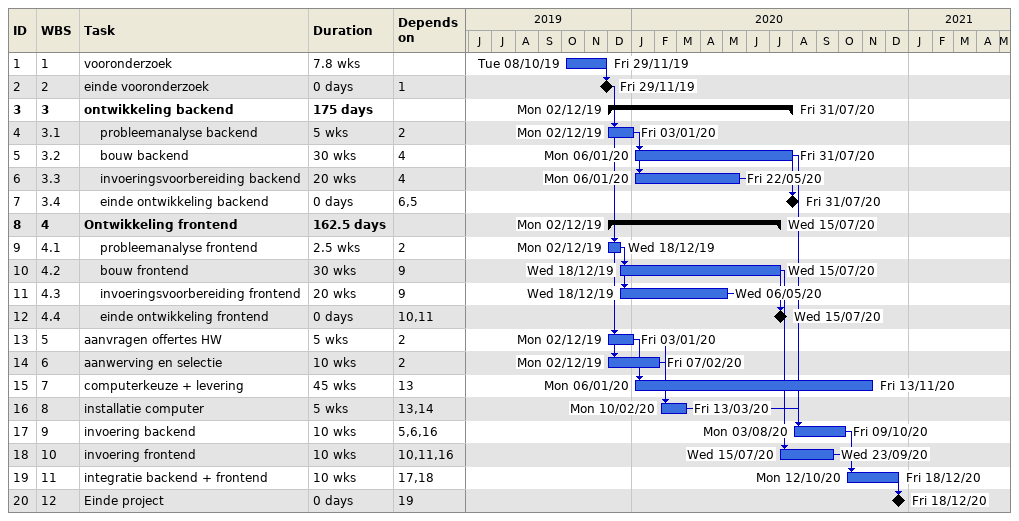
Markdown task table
| ID | WBS | Task | Duration | Start | Finish | Predecessors |
|---|---|---|---|---|---|---|
| 1 | 1 | vooronderzoek | 7.8w | 2019-10-08 | 2019-11-29 |  |
| 2 | 2 | einde vooronderzoek | 0d | 2019-11-29 | 2019-11-29 | 1 |
| 3 | 3 | **ontwikkeling backend** | 175d | 2019-12-02 | 2020-07-31 |  |
| 4 | 3.1 | probleemanalyse backend | 5w | 2019-12-02 | 2020-01-03 | 2 |
| 5 | 3.2 | bouw backend | 30w | 2020-01-06 | 2020-07-31 | 4 |
| 6 | 3.3 | invoeringsvoorbereiding backend | 20w | 2020-01-06 | 2020-05-22 | 4 |
| 7 | 3.4 | einde ontwikkeling backend | 0d | 2020-07-31 | 2020-07-31 | 6, 5 |
| 8 | 4 | **Ontwikkeling frontend** | 162.5d | 2019-12-02 | 2020-07-15 |  |
| 9 | 4.1 | probleemanalyse frontend | 2.5w | 2019-12-02 | 2019-12-18 | 2 |
| 10 | 4.2 | bouw frontend | 30w | 2019-12-18 | 2020-07-15 | 9 |
| 11 | 4.3 | invoeringsvoorbereiding frontend | 20w | 2019-12-18 | 2020-05-06 | 9 |
| 12 | 4.4 | einde ontwikkeling frontend | 0d | 2020-07-15 | 2020-07-15 | 10, 11 |
| 13 | 5 | aanvragen offertes HW | 5w | 2019-12-02 | 2020-01-03 | 2 |
| 14 | 6 | aanwerving en selectie | 10w | 2019-12-02 | 2020-02-07 | 2 |
| 15 | 7 | computerkeuze + levering | 45w | 2020-01-06 | 2020-11-13 | 13 |
| 16 | 8 | installatie computer | 5w | 2020-02-10 | 2020-03-13 | 13, 14 |
| 17 | 9 | invoering backend | 10w | 2020-08-03 | 2020-10-09 | 5, 6, 16 |
| 18 | 10 | invoering frontend | 10w | 2020-07-15 | 2020-09-23 | 10, 11, 16 |
| 19 | 11 | integratie backend + frontend | 10w | 2020-10-12 | 2020-12-18 | 17, 18 |
| 20 | 12 | Einde project | 0d | 2020-12-18 | 2020-12-18 | 19 |
